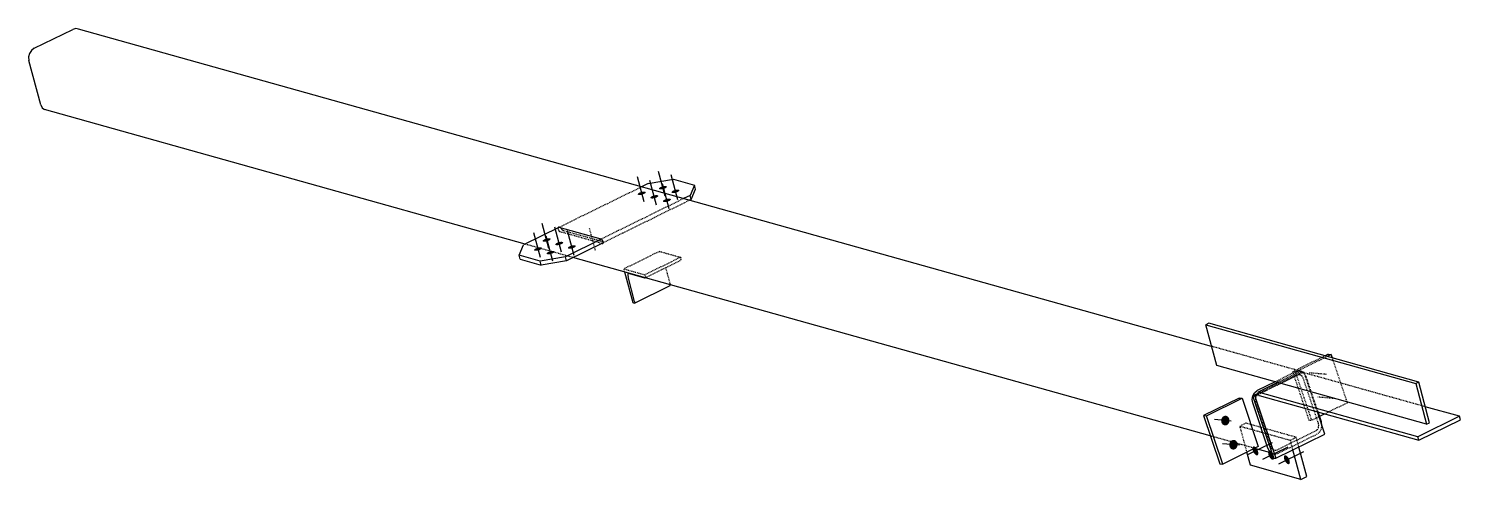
# Model space of a CAD drawing. Header units: millimetres. Extents: x 38 to 39268, y 10 to 1241.
# Drawn here: x 38 to 3856, y 38 to 1241 of the extents above; entities that cross this region are included whole.
import ezdxf

# ---------------------------------------------------------------- set-up
doc = ezdxf.new("R2010")
doc.units = ezdxf.units.MM
doc.linetypes.add('DXK_LINE_DOT2', pattern=[3.9198, 1.9599, -1.9599])
doc.layers.add('STÅL', color=7, linetype='Continuous')

msp = doc.modelspace()

# ---------------------------------------------------------------- hatches: boundary and pattern name
at = {"layer": 'STÅL', "linetype": 'Continuous'}
for points in [[(1674.1, 798), (1671.8, 797.5), (1669.6, 797.1), (1667.6, 797), (1665.8, 797.1), (1664.4, 797.3), (1663.3, 797.8), (1662.6, 798.4), (1662.4, 799.2), (1662.7, 800), (1663.4, 801), (1664.5, 801.9), (1666, 802.9), (1667.9, 803.8), (1669.9, 804.6), (1672.1, 805.3), (1674.3, 805.8), (1676.5, 806.1), (1678.5, 806.2), (1680.3, 806.2), (1681.8, 805.9), (1682.9, 805.4), (1683.5, 804.8), (1683.7, 804.1), (1683.5, 803.2), (1682.8, 802.3), (1681.6, 801.3), (1680.1, 800.3), (1678.3, 799.5), (1676.2, 798.7)], [(1730.5, 812.7), (1728.2, 812.2), (1726, 811.9), (1724, 811.8), (1722.2, 811.8), (1720.8, 812.1), (1719.7, 812.6), (1719, 813.2), (1718.8, 813.9), (1719.1, 814.8), (1719.8, 815.7), (1720.9, 816.7), (1722.4, 817.6), (1724.3, 818.5), (1726.3, 819.3), (1728.5, 820), (1730.7, 820.5), (1732.9, 820.9), (1734.9, 821), (1736.7, 820.9), (1738.2, 820.7), (1739.3, 820.2), (1739.9, 819.6), (1740.1, 818.8), (1739.9, 818), (1739.2, 817), (1738, 816.1), (1736.5, 815.1), (1734.7, 814.2), (1732.6, 813.4)], [(1764, 803.3), (1761.8, 802.8), (1759.6, 802.5), (1757.6, 802.4), (1755.8, 802.4), (1754.3, 802.7), (1753.3, 803.1), (1752.6, 803.8), (1752.4, 804.5), (1752.7, 805.4), (1753.4, 806.3), (1754.5, 807.3), (1756, 808.2), (1757.8, 809.1), (1759.9, 809.9), (1762.1, 810.6), (1764.3, 811.1), (1766.5, 811.5), (1768.5, 811.6), (1770.3, 811.5), (1771.8, 811.3), (1772.9, 810.8), (1773.5, 810.2), (1773.7, 809.4), (1773.5, 808.6), (1772.7, 807.6), (1771.6, 806.7), (1770.1, 805.7), (1768.3, 804.8), (1766.2, 804)], [(1707.6, 788.6), (1705.4, 788.1), (1703.2, 787.7), (1701.2, 787.6), (1699.4, 787.7), (1697.9, 787.9), (1696.9, 788.4), (1696.2, 789), (1696, 789.8), (1696.3, 790.6), (1697, 791.6), (1698.1, 792.5), (1699.6, 793.5), (1701.4, 794.4), (1703.5, 795.2), (1705.7, 795.8), (1707.9, 796.4), (1710.1, 796.7), (1712.1, 796.8), (1713.9, 796.8), (1715.4, 796.5), (1716.5, 796), (1717.1, 795.4), (1717.3, 794.7), (1717.1, 793.8), (1716.3, 792.9), (1715.2, 791.9), (1713.7, 790.9), (1711.9, 790.1), (1709.8, 789.3)], [(1741.2, 779.2), (1739, 778.7), (1736.8, 778.3), (1734.8, 778.2), (1733, 778.3), (1731.5, 778.5), (1730.4, 779), (1729.8, 779.6), (1729.6, 780.4), (1729.8, 781.2), (1730.5, 782.2), (1731.7, 783.1), (1733.2, 784.1), (1735, 785), (1737.1, 785.8), (1739.3, 786.4), (1741.5, 787), (1743.7, 787.3), (1745.7, 787.4), (1747.5, 787.4), (1748.9, 787.1), (1750, 786.6), (1750.7, 786), (1750.9, 785.3), (1750.6, 784.4), (1749.9, 783.5), (1748.8, 782.5), (1747.3, 781.5), (1745.4, 780.7), (1743.4, 779.9)], [(1397.7, 649.2), (1395.5, 648.7), (1393.3, 648.4), (1391.3, 648.3), (1389.5, 648.3), (1388, 648.6), (1386.9, 649), (1386.3, 649.7), (1386.1, 650.4), (1386.3, 651.3), (1387, 652.2), (1388.2, 653.2), (1389.7, 654.1), (1391.5, 655), (1393.6, 655.8), (1395.8, 656.5), (1398, 657), (1400.2, 657.3), (1402.2, 657.5), (1404, 657.4), (1405.4, 657.1), (1406.5, 656.7), (1407.2, 656.1), (1407.4, 655.3), (1407.1, 654.4), (1406.4, 653.5), (1405.3, 652.5), (1403.8, 651.6), (1401.9, 650.7), (1399.9, 649.9)], [(1420.5, 673.4), (1418.3, 672.9), (1416.1, 672.6), (1414.1, 672.4), (1412.3, 672.5), (1410.8, 672.7), (1409.8, 673.2), (1409.1, 673.8), (1408.9, 674.6), (1409.2, 675.4), (1409.9, 676.4), (1411, 677.3), (1412.5, 678.3), (1414.3, 679.2), (1416.4, 680), (1418.6, 680.7), (1420.8, 681.2), (1423, 681.5), (1425, 681.6), (1426.8, 681.6), (1428.3, 681.3), (1429.4, 680.9), (1430, 680.2), (1430.2, 679.5), (1430, 678.6), (1429.2, 677.7), (1428.1, 676.7), (1426.6, 675.8), (1424.8, 674.9), (1422.7, 674.1)], [(1454.1, 664), (1451.9, 663.5), (1449.7, 663.2), (1447.7, 663), (1445.9, 663.1), (1444.4, 663.3), (1443.3, 663.8), (1442.7, 664.4), (1442.5, 665.2), (1442.7, 666), (1443.4, 667), (1444.6, 667.9), (1446.1, 668.9), (1447.9, 669.8), (1450, 670.6), (1452.2, 671.3), (1454.4, 671.8), (1456.6, 672.1), (1458.6, 672.2), (1460.4, 672.2), (1461.8, 671.9), (1462.9, 671.5), (1463.6, 670.8), (1463.8, 670.1), (1463.5, 669.2), (1462.8, 668.3), (1461.7, 667.3), (1460.2, 666.4), (1458.3, 665.5), (1456.3, 664.7)], [(1487.7, 654.6), (1485.5, 654.1), (1483.3, 653.8), (1481.3, 653.6), (1479.5, 653.7), (1478, 653.9), (1476.9, 654.4), (1476.2, 655), (1476, 655.8), (1476.3, 656.6), (1477, 657.6), (1478.2, 658.5), (1479.7, 659.5), (1481.5, 660.4), (1483.6, 661.2), (1485.7, 661.9), (1488, 662.4), (1490.1, 662.7), (1492.2, 662.8), (1494, 662.8), (1495.4, 662.5), (1496.5, 662.1), (1497.2, 661.4), (1497.4, 660.7), (1497.1, 659.8), (1496.4, 658.9), (1495.3, 657.9), (1493.7, 657), (1491.9, 656.1), (1489.9, 655.3)], [(1431.3, 639.8), (1429.1, 639.3), (1426.9, 639), (1424.9, 638.8), (1423.1, 638.9), (1421.6, 639.2), (1420.5, 639.6), (1419.8, 640.3), (1419.6, 641), (1419.9, 641.9), (1420.6, 642.8), (1421.8, 643.8), (1423.3, 644.7), (1425.1, 645.6), (1427.1, 646.4), (1429.3, 647.1), (1431.6, 647.6), (1433.7, 647.9), (1435.8, 648.1), (1437.6, 648), (1439, 647.7), (1440.1, 647.3), (1440.8, 646.7), (1441, 645.9), (1440.7, 645), (1440, 644.1), (1438.9, 643.1), (1437.3, 642.2), (1435.5, 641.3), (1433.5, 640.5)], [(3218.2, 196.2), (3218.6, 198.8), (3219.6, 201.4), (3220.9, 203.6), (3222.6, 205.5), (3224.6, 206.9), (3226.8, 207.8), (3229.1, 208.2), (3231.4, 208), (3233.6, 207.3), (3235.6, 206), (3237.3, 204.2), (3238.7, 202.1), (3239.7, 199.6), (3240.1, 197), (3240.2, 194.3), (3239.7, 191.6), (3238.8, 189.1), (3237.4, 186.9), (3235.7, 185), (3233.7, 183.5), (3231.5, 182.6), (3229.2, 182.3), (3226.9, 182.5), (3224.7, 183.2), (3222.7, 184.5), (3221, 186.2), (3219.6, 188.4), (3218.7, 190.8), (3218.2, 193.5)], [(3239.8, 131.8), (3240.3, 134.4), (3241.2, 137), (3242.6, 139.2), (3244.3, 141.1), (3246.3, 142.5), (3248.5, 143.4), (3250.8, 143.8), (3253.1, 143.6), (3255.3, 142.9), (3257.3, 141.6), (3259, 139.8), (3260.4, 137.7), (3261.3, 135.2), (3261.8, 132.6), (3261.8, 129.9), (3261.4, 127.2), (3260.4, 124.7), (3259.1, 122.5), (3257.4, 120.6), (3255.4, 119.1), (3253.2, 118.2), (3250.9, 117.9), (3248.6, 118.1), (3246.4, 118.8), (3244.4, 120.1), (3242.6, 121.8), (3241.3, 124), (3240.3, 126.4), (3239.8, 129.1)], [(3314.8, 117), (3315.8, 114.5), (3316.6, 112.1), (3317.1, 109.7), (3317.2, 107.5), (3317, 105.6), (3316.4, 104.1), (3315.6, 103), (3314.4, 102.5), (3313, 102.4), (3311.5, 102.9), (3309.9, 103.9), (3308.2, 105.3), (3306.6, 107.1), (3305.1, 109.3), (3303.8, 111.6), (3302.7, 114.1), (3301.9, 116.6), (3301.5, 119), (3301.4, 121.2), (3301.6, 123.1), (3302.1, 124.6), (3303, 125.7), (3304.2, 126.2), (3305.5, 126.3), (3307.1, 125.8), (3308.7, 124.8), (3310.4, 123.4), (3312, 121.5), (3313.5, 119.4)], [(3356.7, 105.3), (3357.8, 102.8), (3358.6, 100.3), (3359.1, 97.9), (3359.2, 95.7), (3359, 93.8), (3358.4, 92.3), (3357.5, 91.3), (3356.4, 90.7), (3355, 90.7), (3353.5, 91.1), (3351.9, 92.1), (3350.2, 93.5), (3348.6, 95.4), (3347.1, 97.5), (3345.8, 99.9), (3344.7, 102.4), (3343.9, 104.9), (3343.5, 107.3), (3343.3, 109.5), (3343.6, 111.3), (3344.1, 112.9), (3345, 113.9), (3346.1, 114.5), (3347.5, 114.5), (3349, 114), (3350.7, 113.1), (3352.3, 111.6), (3353.9, 109.8), (3355.4, 107.6)], [(3398.7, 93.5), (3399.8, 91), (3400.6, 88.6), (3401, 86.2), (3401.2, 84), (3400.9, 82.1), (3400.4, 80.6), (3399.5, 79.5), (3398.4, 78.9), (3397, 78.9), (3395.5, 79.4), (3393.8, 80.4), (3392.2, 81.8), (3390.6, 83.6), (3389.1, 85.8), (3387.7, 88.1), (3386.7, 90.6), (3385.9, 93.1), (3385.4, 95.5), (3385.3, 97.7), (3385.5, 99.6), (3386.1, 101.1), (3387, 102.2), (3388.1, 102.7), (3389.5, 102.8), (3391, 102.3), (3392.6, 101.3), (3394.3, 99.9), (3395.9, 98), (3397.4, 95.9)]]:
    msp.add_hatch(color=96, dxfattribs=at).paths.add_polyline_path(points)

# ---------------------------------------------------------------- linework, layer by layer
at = {"layer": 'STÅL', "color": 2, "linetype": 'Continuous'}
for p, q in [((52.9, 1188.3), (155.9, 1238.9)), ((164, 1240.9), (155.9, 1238.9)), ((171.7, 1239.1), (164, 1240.9)), ((3192.7, 393.3), (171.7, 1239.1)), ((52.9, 1188.3), (45.8, 1182.8)), ((40.7, 1174.7), (38.4, 1165.3)), ((38.4, 1165.3), (39.2, 1155.8)), ((70.8, 1037.8), (39.2, 1155.8)), ((45.8, 1182.8), (40.7, 1174.7)), ((70.8, 1037.8), (74.7, 1029.9)), ((74.7, 1029.9), (80.9, 1024.7)), ((1361.9, 666), (80.9, 1024.7)), ((1690.3, 827.4), (1672.9, 818.8)), ((1690.3, 827.4), (1757.9, 839)), ((1757.9, 839), (1813.9, 823.3)), ((1813.9, 823.3), (1802.2, 796)), ((1805.2, 785.1), (1816.8, 812.4)), ((1816.8, 812.4), (1813.9, 823.3)), ((1802.2, 796), (1784.8, 787.5)), ((1805.2, 785.1), (1800.8, 783)), ((1805.2, 785.1), (1802.2, 796)), ((1453.7, 711.1), (1357.6, 663.8)), ((1449.9, 709.2), (1450.1, 710.4)), ((1451, 711.4), (1450.1, 710.4)), ((1452.4, 711.5), (1451, 711.4)), ((1452.4, 711.5), (1564.3, 680.1)), ((1345.9, 636.5), (1357.6, 663.8)), ((1565.3, 679.6), (1469.5, 632.5)), ((1570.2, 669.6), (1472.4, 621.6)), ((1565.9, 679.2), (1564.3, 680.1)), ((1567.6, 677.5), (1565.9, 679.2)), ((1567.7, 667.4), (1566.4, 667.8)), ((1569, 675.2), (1567.6, 677.5)), ((1567.7, 667.4), (1569.1, 667.5)), ((1569.9, 672.7), (1569, 675.2)), ((1569.1, 667.5), (1570, 668.5)), ((1570.3, 670.3), (1569.9, 672.7)), ((1570, 668.5), (1570.3, 670.3)), ((1348.8, 625.6), (1345.9, 636.5)), ((1401.9, 620.9), (1345.9, 636.5)), ((1348.8, 625.6), (1404.8, 610)), ((1469.5, 632.5), (1401.9, 620.9)), ((1404.8, 610), (1401.9, 620.9)), ((1472.4, 621.6), (1404.8, 610)), ((1472.4, 621.6), (1469.5, 632.5)), ((3189.1, 154.4), (1489.8, 630.2)), ((1650, 509.1), (1627.9, 591.5)), ((1636.5, 585.5), (1636, 582.3)), ((1636, 582.3), (1636.6, 578.3)), ((1638.1, 587.2), (1636.5, 585.5)), ((1654.1, 513), (1636.6, 578.3)), ((1640.4, 587.3), (1638.1, 587.2)), ((1640.4, 587.3), (1680.7, 576)), ((1680.7, 576), (1681.9, 576.1)), ((1681.9, 576.1), (1682.1, 576.3)), ((1681.9, 576.1), (1682.3, 576.3)), ((1653.4, 508.5), (1748.5, 555.2)), ((1748.5, 555.2), (1749.2, 556.1)), ((1749.2, 556.1), (1749.5, 557.5)), ((1652.2, 508.4), (1650, 509.1)), ((1653.4, 508.5), (1652.2, 508.4)), ((1654.2, 509.4), (1653.4, 508.5)), ((1654.1, 513), (1654.4, 510.9)), ((1654.4, 510.9), (1654.2, 509.4)), ((3185.1, 454.8), (3177.2, 450.9)), ((3206.4, 342), (3177.2, 450.9)), ((3177.2, 450.9), (3736.8, 294.2)), ((3744.8, 298.1), (3185.1, 454.8)), ((3503.6, 372.2), (3495.1, 368)), ((3511.5, 371.5), (3501, 366.3)), ((3503.6, 372.2), (3511.5, 371.5)), ((3514.5, 362.6), (3511.5, 371.5)), ((3766, 185.3), (3206.4, 342)), ((3302.5, 261.4), (3307.3, 269.6)), ((3317.4, 268.1), (3302.9, 260.9)), ((3307.3, 269.6), (3314.2, 275.1)), ((3361.8, 298.5), (3314.2, 275.1)), ((3368, 296.7), (3316.5, 271.4)), ((3318.5, 264), (3316.5, 271.4)), ((3742.5, 152.1), (3316.5, 271.4)), ((3744.8, 298.1), (3736.8, 294.2)), ((3736.8, 294.2), (3766, 185.3)), ((3773.9, 189.2), (3744.8, 298.1)), ((3265.9, 255.4), (3170.8, 208.6)), ((3178.7, 208), (3273.8, 254.7)), ((3265.9, 255.4), (3273.8, 254.7)), ((3273.8, 254.7), (3317.1, 125.9)), ((3300.8, 251.8), (3302.5, 261.4)), ((3302.2, 242.2), (3300.8, 251.8)), ((3342.8, 121.7), (3302.2, 242.2)), ((3302.9, 260.9), (3308.1, 260.5)), ((3358.7, 95), (3302.9, 260.9)), ((3318.1, 265.4), (3308.1, 260.5)), ((3308.1, 260.5), (3364, 94.6)), ((3319, 262.3), (3744.9, 143.1)), ((3853.4, 206.6), (3762.4, 232.1)), ((3170.8, 208.6), (3214.2, 79.8)), ((3170.8, 208.6), (3178.7, 208)), ((3222.1, 79.2), (3178.7, 208)), ((3494.7, 158.8), (3474.5, 218.8)), ((3485.4, 191.8), (3476.5, 218.2)), ((3494.7, 213.1), (3480.5, 206.2)), ((3486.9, 182.2), (3485.4, 191.8)), ((3853.4, 206.6), (3742.5, 152.1)), ((3744.9, 143.1), (3855.9, 197.6)), ((3855.9, 197.6), (3853.4, 206.6)), ((3364, 94.6), (3494.7, 158.8)), ((3486.9, 182), (3486.9, 182.2)), ((3766, 185.3), (3773.9, 189.2)), ((3317.1, 125.9), (3222.1, 79.2)), ((3354.1, 108.2), (3307.6, 121.2)), ((3347.3, 113.6), (3342.8, 121.7)), ((3430.6, 38.4), (3409.5, 116.9)), ((3446.4, 46.2), (3425.4, 124.7)), ((3744.9, 143.1), (3742.5, 152.1)), ((3214.2, 79.8), (3222.1, 79.2)), ((3296.3, 76), (3286.9, 111)), ((3354.1, 108.2), (3347.3, 113.6)), ((3354.1, 108.2), (3354.3, 108.1)), ((3358.7, 95), (3364, 94.6)), ((3430.6, 38.4), (3296.3, 76)), ((3430.6, 38.4), (3446.4, 46.2))]:
    msp.add_line(p, q, dxfattribs=at)
at = {"layer": 'STÅL', "color": 96, "linetype": 'Continuous'}
for p, q in [((1679.2, 778.9), (1661.4, 845.2)), ((1735.6, 793.7), (1717.8, 860)), ((1769.1, 784.3), (1751.4, 850.5)), ((1712.7, 769.5), (1695, 835.8)), ((1746.3, 760.1), (1728.6, 826.4)), ((1402.8, 630.2), (1385.1, 696.4)), ((1425.6, 654.3), (1407.9, 720.6)), ((1459.2, 644.9), (1441.5, 711.2)), ((1492.8, 635.5), (1475, 701.8)), ((1436.4, 620.8), (1418.6, 687)), ((3244.9, 193.9), (3200.2, 197.7)), ((3266.6, 129.5), (3221.9, 133.3)), ((3287.5, 103.6), (3354.8, 136.7)), ((3329.5, 91.9), (3396.8, 125)), ((3371.4, 80.1), (3438.8, 113.2))]:
    msp.add_line(p, q, dxfattribs=at)
at = {"layer": 'STÅL', "color": 7, "linetype": 'DXK_LINE_DOT2'}
for p, q in [((1672.9, 818.8), (1453.7, 711.1)), ((1784.8, 787.5), (1565.3, 679.6)), ((1800.8, 783), (1570.2, 669.6)), ((1449.8, 708.6), (1449.9, 709.2)), ((1449.8, 708.6), (1450.2, 706.2)), ((1450.2, 706.2), (1451.1, 703.7)), ((1451.1, 703.7), (1452.5, 701.4)), ((1452.5, 701.4), (1454.2, 699.7)), ((1454.2, 699.7), (1455.8, 698.8)), ((1566.4, 667.8), (1455.8, 698.8)), ((1459, 707.6), (1458.2, 709.8)), ((1460.4, 705.3), (1459, 707.6)), ((1462.1, 703.6), (1460.4, 705.3)), ((1463.7, 702.7), (1462.1, 703.6)), ((1463.7, 702.7), (1569.8, 672.9)), ((1489.8, 630.2), (1361.9, 666)), ((1720.7, 646.6), (1625.7, 599.8)), ((1776.7, 630.9), (1681.6, 584.2)), ((1682.3, 576.3), (1776.9, 622.8)), ((1720.7, 646.6), (1776.7, 630.9)), ((1776.7, 630.9), (1777.7, 627.3)), ((1776.9, 622.8), (1777.7, 623.7)), ((1778, 625.2), (1777.7, 627.3)), ((1777.7, 623.7), (1778, 625.2)), ((1625.7, 599.8), (1681.6, 584.2)), ((1627.9, 591.5), (1625.7, 599.8)), ((1681.6, 584.2), (1682.6, 580.5)), ((1682.1, 576.3), (1682.4, 576.7)), ((1682.4, 576.7), (1682.6, 577)), ((1682.6, 580.5), (1682.9, 578.5)), ((1682.9, 578.5), (1682.6, 577)), ((1749.2, 559.7), (1737.5, 603.4)), ((1749.5, 557.7), (1749.2, 559.7)), ((1749.5, 557.5), (1749.5, 557.7)), ((3433.5, 325.8), (3192.7, 393.3)), ((3495.1, 368), (3408.5, 325.4)), ((3501, 366.3), (3416.4, 324.8)), ((3554.8, 242.7), (3514.5, 362.6)), ((3433.6, 325.2), (3317.4, 268.1)), ((3420.4, 316.4), (3317.4, 265.8)), ((3438.8, 324.7), (3318.1, 265.4)), ((3417.2, 325.7), (3361.8, 298.5)), ((3427.4, 325.9), (3368, 296.7)), ((3408.5, 325.4), (3451.8, 196.6)), ((3408.5, 325.4), (3416.4, 324.8)), ((3459.7, 196), (3416.4, 324.8)), ((3417.2, 325.7), (3425.4, 327.7)), ((3425.3, 317.6), (3420.4, 316.4)), ((3430.1, 316.5), (3425.3, 317.6)), ((3425.4, 327.7), (3433.5, 325.8)), ((3762.4, 232.1), (3427.4, 325.9)), ((3434.2, 313.3), (3430.1, 316.5)), ((3433.5, 325.8), (3440.4, 320.4)), ((3433.6, 325.2), (3438.8, 324.7)), ((3436.9, 308.4), (3434.2, 313.3)), ((3477.5, 187.9), (3436.9, 308.4)), ((3474.5, 218.8), (3438.8, 324.7)), ((3440.4, 320.4), (3444.8, 312.3)), ((3476.5, 218.2), (3444.8, 312.3)), ((3310.3, 257.6), (3309.3, 251.9)), ((3309.3, 251.9), (3310.2, 246.1)), ((3350.7, 125.6), (3310.2, 246.1)), ((3313.2, 262.5), (3310.3, 257.6)), ((3317.4, 265.8), (3313.2, 262.5)), ((3318.9, 262.3), (3318.5, 264)), ((3318.9, 262.3), (3319, 262.3)), ((3554.8, 242.7), (3494.7, 213.1)), ((3451.8, 196.6), (3459.7, 196)), ((3480.5, 206.2), (3459.7, 196)), ((3307.6, 121.2), (3189.1, 154.4)), ((3284.1, 188.2), (3268.3, 180.4)), ((3286.9, 111), (3268.3, 180.4)), ((3268.3, 180.4), (3402.6, 142.8)), ((3418.4, 150.6), (3284.1, 188.2)), ((3367.3, 117.5), (3470.3, 168.1)), ((3370.4, 108.3), (3473.4, 158.9)), ((3470.3, 168.1), (3474.5, 171.4)), ((3480.4, 164.4), (3473.4, 158.9)), ((3474.5, 171.4), (3477.3, 176.3)), ((3477.3, 176.3), (3478.4, 182.1)), ((3478.4, 182.1), (3477.5, 187.9)), ((3485.1, 172.5), (3480.4, 164.4)), ((3485.1, 172.5), (3486.9, 182)), ((3350.7, 125.6), (3353.4, 120.7)), ((3353.4, 120.7), (3357.5, 117.5)), ((3357.5, 117.5), (3362.4, 116.3)), ((3362.4, 116.3), (3367.3, 117.5)), ((3402.6, 142.8), (3418.4, 150.6)), ((3409.5, 116.9), (3402.6, 142.8)), ((3425.4, 124.7), (3418.4, 150.6)), ((3354.3, 108.1), (3362.2, 106.3)), ((3362.2, 106.3), (3370.4, 108.3))]:
    msp.add_line(p, q, dxfattribs=at)
at = {"layer": 'STÅL', "color": 96, "linetype": 'DXK_LINE_DOT2'}
for p, q in [((1549.7, 649.4), (1533.9, 708.4)), ((3498.5, 318.5), (3453.8, 322.3)), ((3520.1, 254.1), (3475.4, 257.9))]:
    msp.add_line(p, q, dxfattribs=at)

doc.saveas('drawing.dxf')
